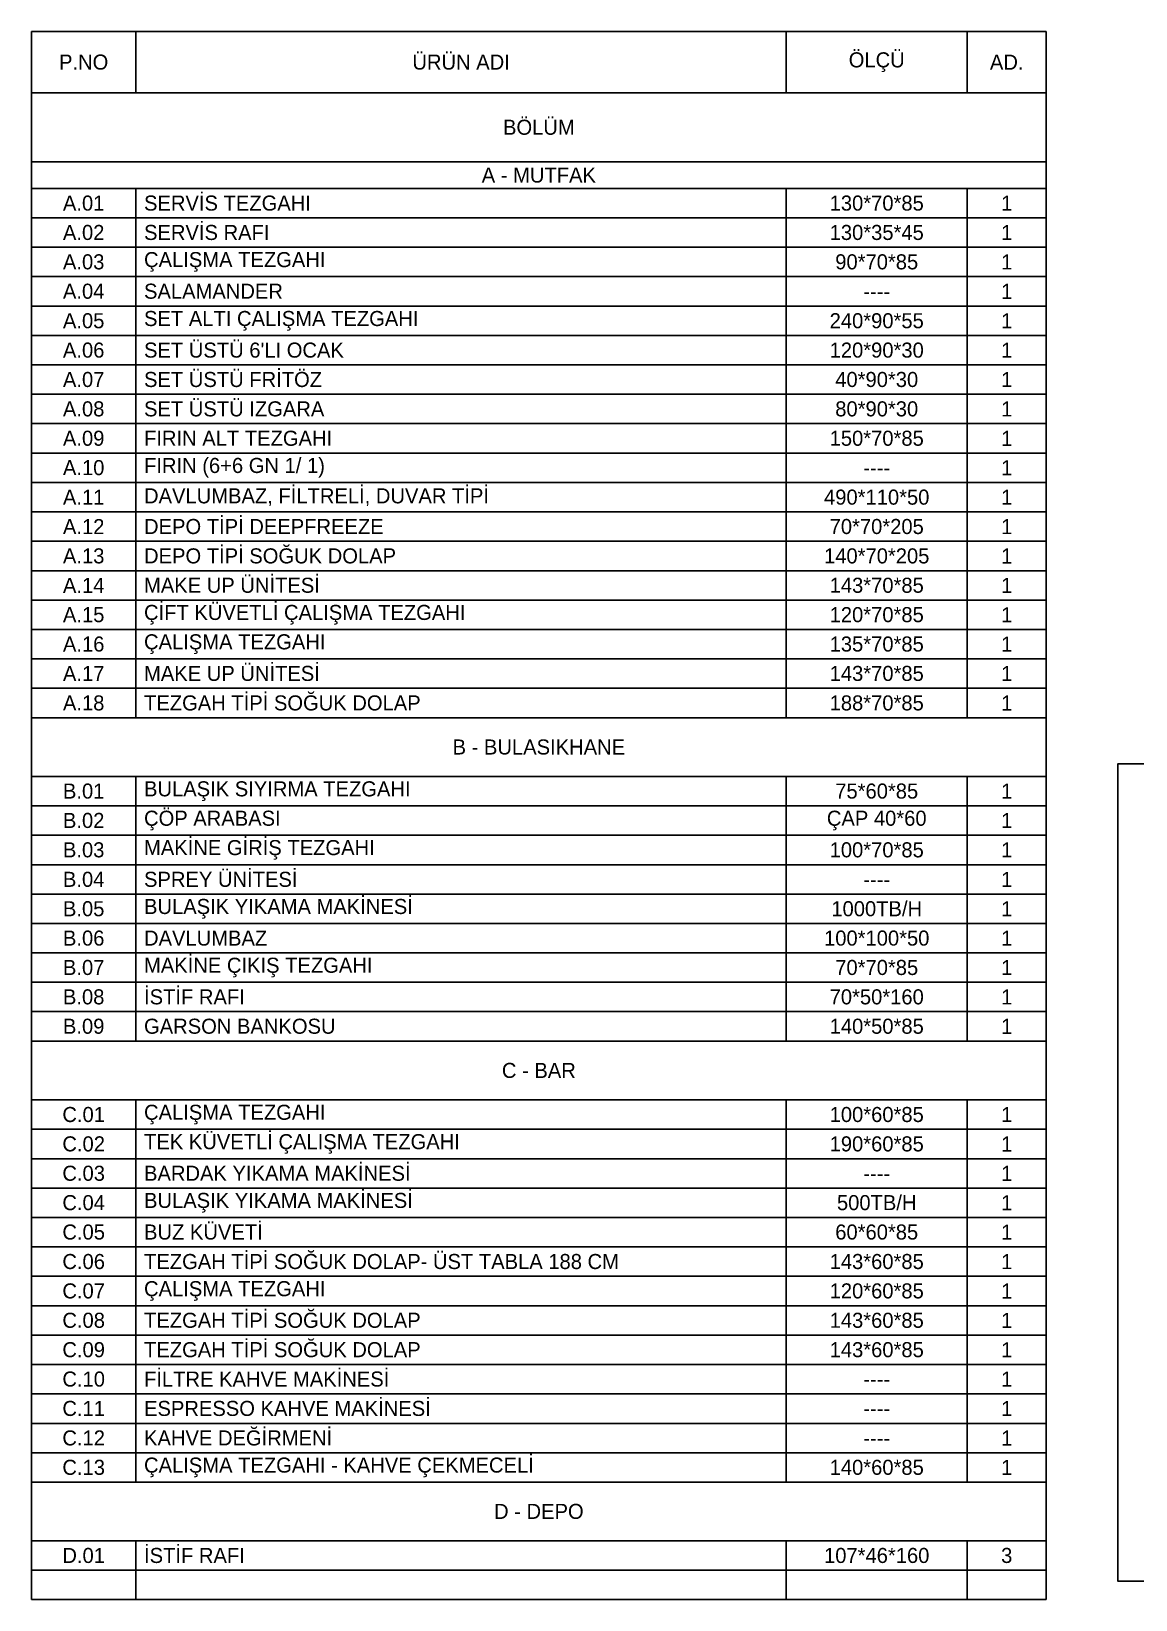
# Model space of a CAD drawing. Header units: centimetres. Extents: x 25718 to 30447, y -4730 to -3356.
# Drawn here: x 25718 to 26598, y -4685 to -3436 of the extents above; entities that cross this region are included whole.
import ezdxf

# ---------------------------------------------------------------- set-up
doc = ezdxf.new("R2010")
doc.units = ezdxf.units.CM
doc.layers.add('HANE_duvar', color=4, linetype='Continuous')
doc.styles.add('Zafer', font='stylu.ttf', dxfattribs={"height": 12})

# ---------------------------------------------------------------- blocks, each defined once
blk = doc.blocks.new('*T587')
at = {"color": 0, "linetype": 'ByBlock', "lineweight": -2, "transparency": 16777216}
for p, q in [((0, 0), (600.9, 0)), ((0, 0), (0, -1249)), ((83.2, 0), (83.2, -49)), ((0, -49), (808, -49)), ((808, -49), (808, -1249)), ((0, -103.8), (808, -103.8)), ((0, -125.1), (808, -125.1)), ((83.2, -125.1), (83.2, -546.6)), ((600.9, -125.1), (600.9, -546.6)), ((745, -125.1), (745, -546.6)), ((0, -148.5), (808, -148.5)), ((0, -171.9), (808, -171.9)), ((0, -195.3), (808, -195.3)), ((0, -218.8), (808, -218.8)), ((0, -242.2), (808, -242.2)), ((0, -265.6), (808, -265.6)), ((0, -289), (808, -289)), ((0, -312.4), (808, -312.4)), ((0, -335.8), (808, -335.8)), ((0, -359.2), (808, -359.2)), ((0, -382.7), (808, -382.7)), ((0, -406.1), (808, -406.1)), ((0, -429.5), (808, -429.5)), ((0, -452.9), (808, -452.9)), ((0, -476.3), (808, -476.3)), ((0, -499.7), (808, -499.7)), ((0, -523.2), (808, -523.2)), ((0, -546.6), (808, -546.6)), ((0, -593.4), (808, -593.4)), ((83.2, -593.4), (83.2, -804.1)), ((600.9, -593.4), (600.9, -804.1)), ((745, -593.4), (745, -804.1)), ((0, -616.8), (808, -616.8)), ((0, -640.2), (808, -640.2)), ((0, -663.7), (808, -663.7)), ((0, -687.1), (808, -687.1)), ((0, -710.5), (808, -710.5)), ((0, -733.9), (808, -733.9)), ((0, -757.3), (808, -757.3)), ((0, -780.7), (808, -780.7)), ((0, -804.1), (808, -804.1)), ((0, -851), (808, -851)), ((83.2, -851), (83.2, -1155.4)), ((600.9, -851), (600.9, -1155.4)), ((745, -851), (745, -1155.4)), ((0, -874.4), (808, -874.4)), ((0, -897.8), (808, -897.8)), ((0, -921.2), (808, -921.2)), ((0, -944.6), (808, -944.6)), ((0, -968.1), (808, -968.1)), ((0, -991.5), (808, -991.5)), ((0, -1014.9), (808, -1014.9)), ((0, -1038.3), (808, -1038.3)), ((0, -1061.7), (808, -1061.7)), ((0, -1085.1), (808, -1085.1)), ((0, -1108.6), (808, -1108.6)), ((0, -1132), (808, -1132)), ((0, -1155.4), (808, -1155.4)), ((0, -1202.2), (808, -1202.2)), ((83.2, -1202.2), (83.2, -1249)), ((600.9, -1202.2), (600.9, -1249)), ((745, -1202.2), (745, -1249)), ((0, -1225.6), (808, -1225.6)), ((0, -1249), (808, -1249))]:
    blk.add_line(p, q, dxfattribs=at)
at = {"color": 0, "lineweight": -2, "transparency": 16777216}
for p, q in [((600.9, 0), (808, 0)), ((600.9, 0), (600.9, -49)), ((745, 0), (745, -49)), ((808, 0), (808, -49))]:
    blk.add_line(p, q, dxfattribs=at)
at = {"color": 0, "transparency": 16777216, "char_height": 12, "style": 'Zafer'}
for s, insert, width, attachment_point in [('P.NO', (41.6, -24.5), 53.21, 5), ('ÜRÜN ADI', (342.1, -24.5), 487.693, 5), ('ÖLÇÜ', (673, -24.5), 114.096, 5), ('AD.', (776.5, -24.5), 33.034, 5), ('BÖLÜM', (404, -76.4), 778.034, 5), ('A - MUTFAK', (404, -114.5), 804.034, 5), ('A.01', (41.6, -136.8), 79.21, 5), (' SERVİS TEZGAHI ', (85.2, -136.8), 513.693, 4), ('130*70*85', (673, -136.8), 140.096, 5), ('1', (776.5, -136.8), 59.034, 5), ('A.02', (41.6, -160.2), 79.21, 5), (' SERVİS RAFI', (85.2, -160.2), 513.693, 4), ('130*35*45', (673, -160.2), 140.096, 5), ('1', (776.5, -160.2), 59.034, 5), ('A.03', (41.6, -183.6), 79.21, 5), (' ÇALIŞMA TEZGAHI', (85.2, -183.6), 513.693, 4), ('90*70*85', (673, -183.6), 140.096, 5), ('1', (776.5, -183.6), 59.034, 5), ('A.04', (41.6, -207), 79.21, 5), (' SALAMANDER', (85.2, -207), 513.693, 4), ('----', (673, -207), 140.096, 5), ('1', (776.5, -207), 59.034, 5), ('A.05', (41.6, -230.5), 79.21, 5), (' SET ALTI ÇALIŞMA TEZGAHI', (85.2, -230.5), 513.693, 4), ('240*90*55', (673, -230.5), 140.096, 5), ('1', (776.5, -230.5), 59.034, 5), ('A.06', (41.6, -253.9), 79.21, 5), (" SET ÜSTÜ 6'LI OCAK", (85.2, -253.9), 513.693, 4), ('120*90*30', (673, -253.9), 140.096, 5), ('1', (776.5, -253.9), 59.034, 5), ('A.07', (41.6, -277.3), 79.21, 5), (' SET ÜSTÜ FRİTÖZ', (85.2, -277.3), 513.693, 4), ('40*90*30', (673, -277.3), 140.096, 5), ('1', (776.5, -277.3), 59.034, 5), ('A.08', (41.6, -300.7), 79.21, 5), (' SET ÜSTÜ IZGARA', (85.2, -300.7), 513.693, 4), ('80*90*30', (673, -300.7), 140.096, 5), ('1', (776.5, -300.7), 59.034, 5), ('A.09', (41.6, -324.1), 79.21, 5), (' FIRIN ALT TEZGAHI', (85.2, -324.1), 513.693, 4), ('150*70*85', (673, -324.1), 140.096, 5), ('1', (776.5, -324.1), 59.034, 5), ('A.10', (41.6, -347.5), 79.21, 5), ('\\A1; FIRIN (6+6 GN 1/ 1)', (85.2, -347.5), 513.693, 4), ('----', (673, -347.5), 140.096, 5), ('1', (776.5, -347.5), 59.034, 5), (' DAVLUMBAZ, FİLTRELİ, DUVAR TİPİ', (85.2, -371), 513.693, 4), ('A.11', (41.6, -371), 79.21, 5), ('490*110*50', (673, -371), 140.096, 5), ('1', (776.5, -371), 59.034, 5), (' DEPO TİPİ DEEPFREEZE', (85.2, -394.4), 513.693, 4), ('A.12', (41.6, -394.4), 79.21, 5), ('70*70*205', (673, -394.4), 140.096, 5), ('1', (776.5, -394.4), 59.034, 5), ('A.13', (41.6, -417.8), 79.21, 5), (' DEPO TİPİ SOĞUK DOLAP', (85.2, -417.8), 513.693, 4), ('140*70*205', (673, -417.8), 140.096, 5), ('1', (776.5, -417.8), 59.034, 5), ('A.14', (41.6, -441.2), 79.21, 5), (' MAKE UP ÜNİTESİ', (85.2, -441.2), 513.693, 4), ('143*70*85', (673, -441.2), 140.096, 5), ('1', (776.5, -441.2), 59.034, 5), ('A.15', (41.6, -464.6), 79.21, 5), (' ÇİFT KÜVETLİ ÇALIŞMA TEZGAHI', (85.2, -464.6), 513.693, 4), ('120*70*85', (673, -464.6), 140.096, 5), ('1', (776.5, -464.6), 59.034, 5), ('A.16', (41.6, -488), 79.21, 5), (' ÇALIŞMA TEZGAHI', (85.2, -488), 513.693, 4), ('135*70*85', (673, -488), 140.096, 5), ('1', (776.5, -488), 59.034, 5), ('A.17', (41.6, -511.4), 79.21, 5), (' MAKE UP ÜNİTESİ', (85.2, -511.4), 513.693, 4), ('143*70*85', (673, -511.4), 140.096, 5), ('1', (776.5, -511.4), 59.034, 5), ('A.18', (41.6, -534.9), 79.21, 5), (' TEZGAH TİPİ SOĞUK DOLAP', (85.2, -534.9), 513.693, 4), ('188*70*85', (673, -534.9), 140.096, 5), ('1', (776.5, -534.9), 59.034, 5), ('B - BULASIKHANE', (404, -570), 804.034, 5), ('B.01', (41.6, -605.1), 79.21, 5), (' BULAŞIK SIYIRMA TEZGAHI', (85.2, -605.1), 513.693, 4), ('75*60*85', (673, -605.1), 140.096, 5), ('1', (776.5, -605.1), 59.034, 5), ('B.02', (41.6, -628.5), 79.21, 5), (' ÇÖP ARABASI', (85.2, -628.5), 513.693, 4), ('ÇAP 40*60', (673, -628.5), 140.096, 5), ('1', (776.5, -628.5), 59.034, 5), ('B.03', (41.6, -651.9), 79.21, 5), (' MAKİNE GİRİŞ TEZGAHI', (85.2, -651.9), 513.693, 4), ('100*70*85', (673, -651.9), 140.096, 5), ('1', (776.5, -651.9), 59.034, 5), ('B.04', (41.6, -675.4), 79.21, 5), (' SPREY ÜNİTESİ', (85.2, -675.4), 513.693, 4), ('1', (776.5, -675.4), 59.034, 5), ('----', (673, -675.4), 140.096, 5), ('B.05', (41.6, -698.8), 79.21, 5), (' BULAŞIK YIKAMA MAKİNESİ', (85.2, -698.8), 513.693, 4), ('1000TB/H', (673, -698.8), 140.096, 5), ('1', (776.5, -698.8), 59.034, 5), ('B.06', (41.6, -722.2), 79.21, 5), (' DAVLUMBAZ', (85.2, -722.2), 513.693, 4), ('100*100*50', (673, -722.2), 140.096, 5), ('1', (776.5, -722.2), 59.034, 5), (' MAKİNE ÇIKIŞ TEZGAHI', (85.2, -745.6), 513.693, 4), ('B.07', (41.6, -745.6), 79.21, 5), ('70*70*85', (673, -745.6), 140.096, 5), ('1', (776.5, -745.6), 59.034, 5), (' İSTİF RAFI', (85.2, -769), 513.693, 4), ('B.08', (41.6, -769), 79.21, 5), ('70*50*160', (673, -769), 140.096, 5), ('1', (776.5, -769), 59.034, 5), ('B.09', (41.6, -792.4), 79.21, 5), (' GARSON BANKOSU ', (85.2, -792.4), 513.693, 4), ('140*50*85', (673, -792.4), 140.096, 5), ('1', (776.5, -792.4), 59.034, 5), ('C - BAR', (404, -827.6), 804.034, 5), ('C.01', (41.6, -862.7), 79.21, 5), (' ÇALIŞMA TEZGAHI', (85.2, -862.7), 513.693, 4), ('100*60*85', (673, -862.7), 140.096, 5), ('1', (776.5, -862.7), 59.034, 5), ('C.02', (41.6, -886.1), 79.21, 5), (' TEK KÜVETLİ ÇALIŞMA TEZGAHI', (85.2, -886.1), 513.693, 4), ('190*60*85', (673, -886.1), 140.096, 5), ('1', (776.5, -886.1), 59.034, 5), ('C.03', (41.6, -909.5), 79.21, 5), (' BARDAK YIKAMA MAKİNESİ', (85.2, -909.5), 513.693, 4), ('----', (673, -909.5), 140.096, 5), ('1', (776.5, -909.5), 59.034, 5), (' BULAŞIK YIKAMA MAKİNESİ', (85.2, -932.9), 513.693, 4), ('C.04', (41.6, -932.9), 79.21, 5), ('500TB/H', (673, -932.9), 140.096, 5), ('1', (776.5, -932.9), 59.034, 5), (' BUZ KÜVETİ', (85.2, -956.3), 513.693, 4), ('C.05', (41.6, -956.3), 79.21, 5), ('60*60*85', (673, -956.3), 140.096, 5), ('1', (776.5, -956.3), 59.034, 5), ('C.06', (41.6, -979.8), 79.21, 5), (' TEZGAH TİPİ SOĞUK DOLAP- ÜST TABLA 188 CM', (85.2, -979.8), 513.693, 4), ('143*60*85', (673, -979.8), 140.096, 5), ('1', (776.5, -979.8), 59.034, 5), ('C.07', (41.6, -1003.2), 79.21, 5), (' ÇALIŞMA TEZGAHI', (85.2, -1003.2), 513.693, 4), ('120*60*85', (673, -1003.2), 140.096, 5), ('1', (776.5, -1003.2), 59.034, 5), ('C.08', (41.6, -1026.6), 79.21, 5), (' TEZGAH TİPİ SOĞUK DOLAP', (85.2, -1026.6), 513.693, 4), ('143*60*85', (673, -1026.6), 140.096, 5), ('1', (776.5, -1026.6), 59.034, 5), ('C.09', (41.6, -1050), 79.21, 5), (' TEZGAH TİPİ SOĞUK DOLAP', (85.2, -1050), 513.693, 4), ('143*60*85', (673, -1050), 140.096, 5), ('1', (776.5, -1050), 59.034, 5), ('C.10', (41.6, -1073.4), 79.21, 5), (' FİLTRE KAHVE MAKİNESİ', (85.2, -1073.4), 513.693, 4), ('----', (673, -1073.4), 140.096, 5), ('1', (776.5, -1073.4), 59.034, 5), ('C.11', (41.6, -1096.8), 79.21, 5), (' ESPRESSO KAHVE MAKİNESİ', (85.2, -1096.8), 513.693, 4), ('----', (673, -1096.8), 140.096, 5), ('1', (776.5, -1096.8), 59.034, 5), (' KAHVE DEĞİRMENİ', (85.2, -1120.3), 513.693, 4), ('C.12', (41.6, -1120.3), 79.21, 5), ('----', (673, -1120.3), 140.096, 5), ('1', (776.5, -1120.3), 59.034, 5), (' ÇALIŞMA TEZGAHI - KAHVE ÇEKMECELİ', (85.2, -1143.7), 513.693, 4), ('C.13', (41.6, -1143.7), 79.21, 5), ('140*60*85', (673, -1143.7), 140.096, 5), ('1', (776.5, -1143.7), 59.034, 5), ('D - DEPO', (404, -1178.8), 804.034, 5), ('D.01', (41.6, -1213.9), 79.21, 5), (' İSTİF RAFI', (85.2, -1213.9), 513.693, 4), ('107*46*160', (673, -1213.9), 140.096, 5), ('3', (776.5, -1213.9), 59.034, 5)]:
    blk.add_mtext(s, dxfattribs=dict(at, insert=insert, width=width, attachment_point=attachment_point))

msp = doc.modelspace()

# ---------------------------------------------------------------- linework, layer by layer
at = {"layer": 'HANE_duvar'}
msp.add_lwpolyline([(28974.8, -4670.6), (26583.5, -4670.6), (26583.5, -4399.6), (26583.5, -4399.6), (26583.5, -4019.6), (27253.5, -4019.6)], dxfattribs=at)

# ---------------------------------------------------------------- block references
msp.add_blockref('*T587', (25718.4, -3436.3))

doc.saveas('drawing.dxf')
